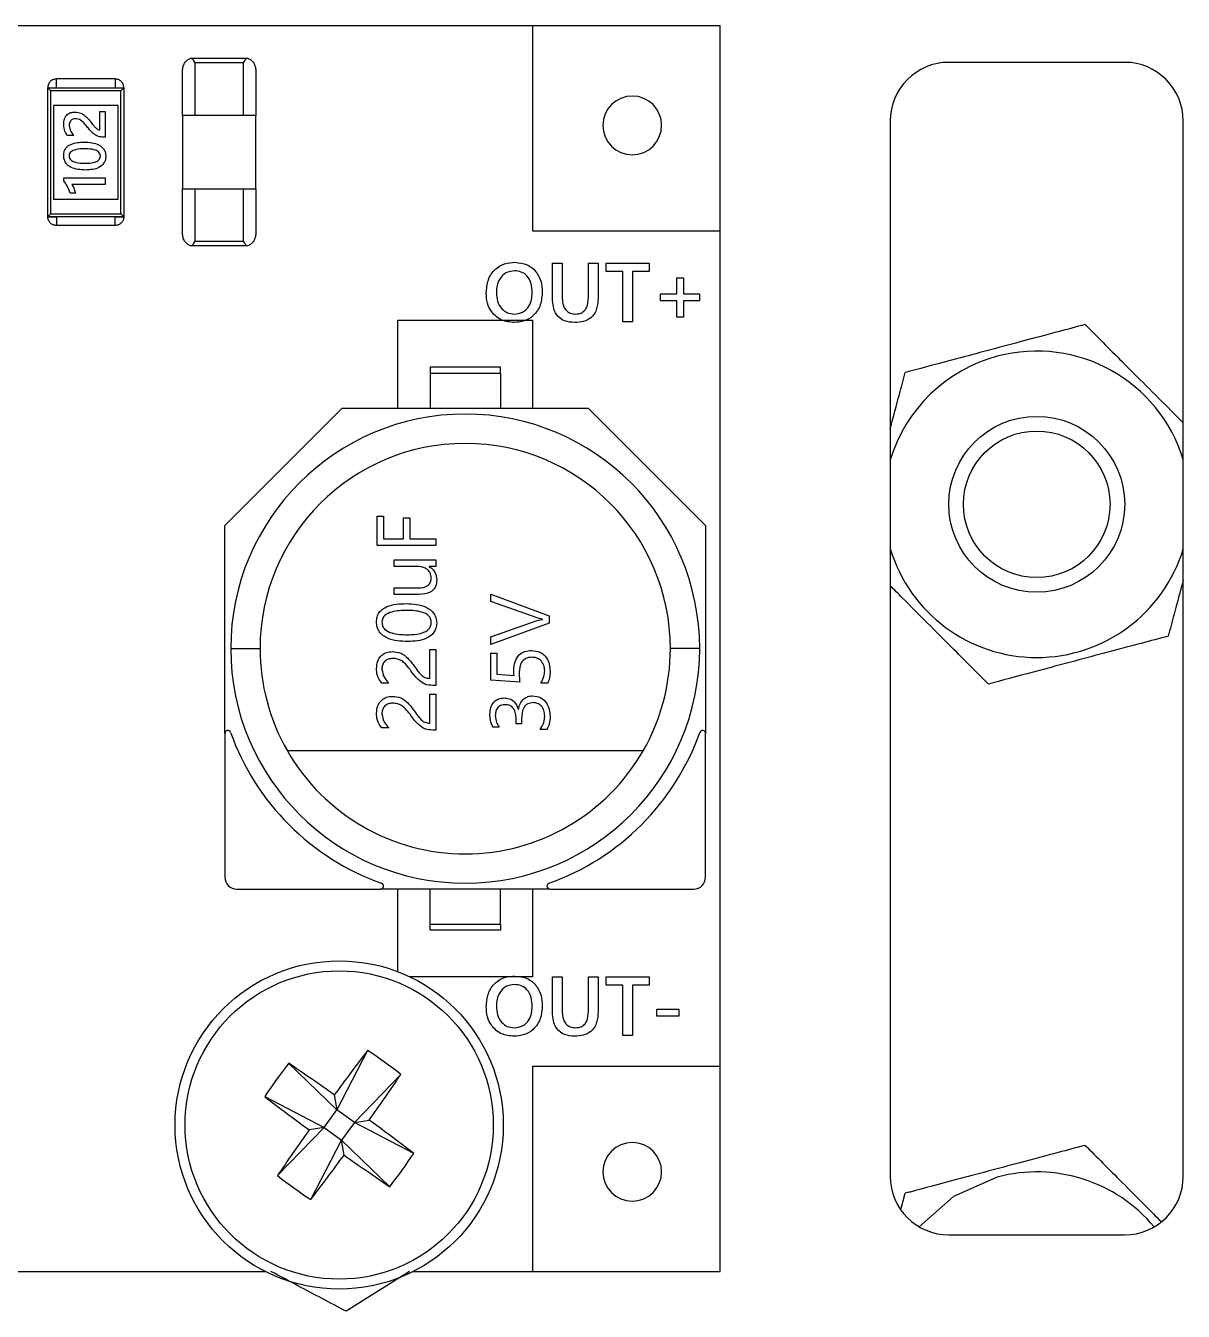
# Model space of a CAD drawing. Header units: millimetres. Extents: x 53 to 376, y 29 to 265.
# Drawn here: x 338.85 to 348.72, y 60.73 to 71.7 of the extents above; entities that cross this region are included whole.
import ezdxf

# ---------------------------------------------------------------- set-up
doc = ezdxf.new("R2010")
doc.units = ezdxf.units.MM

msp = doc.modelspace()

# ---------------------------------------------------------------- linework, layer by layer
at = {"color": 7, "linetype": 'Continuous', "lineweight": 25}
for p, q in [((343.1728, 71.6953), (327.0532, 71.6953)), ((343.1728, 71.6953), (343.1728, 69.9453)), ((344.7728, 71.6953), (343.1728, 71.6953)), ((344.7728, 69.9453), (344.7728, 71.6953)), ((340.254, 71.4179), (340.2546, 71.4179)), ((340.2546, 71.4179), (340.743, 71.4179)), ((340.7063, 71.3779), (340.2913, 71.3779)), ((340.743, 71.4179), (340.7436, 71.4179)), ((348.2228, 71.3828), (346.7228, 71.3828)), ((339.0363, 71.1661), (339.6863, 71.1661)), ((339.0363, 70.0661), (339.0363, 71.1661)), ((339.6113, 71.2411), (339.1113, 71.2411)), ((339.6863, 71.1661), (339.6863, 70.0661)), ((339.6613, 71.1411), (339.0613, 71.1411)), ((339.0613, 71.1411), (339.0613, 70.0911)), ((339.6613, 70.0911), (339.6613, 71.1411)), ((339.0863, 71.0161), (339.0863, 70.2161)), ((339.6363, 71.0161), (339.0863, 71.0161)), ((339.4812, 70.9645), (339.5272, 70.9645)), ((339.4812, 70.8074), (339.4812, 70.9645)), ((339.5272, 70.9645), (339.5272, 70.7459)), ((339.6363, 70.2161), (339.6363, 71.0161)), ((340.8113, 70.9304), (340.1863, 70.9304)), ((340.1863, 70.9304), (340.1863, 70.3054)), ((340.8113, 70.3054), (340.8113, 70.9304)), ((346.2228, 70.8828), (346.2228, 61.8828)), ((348.7228, 61.8828), (348.7228, 70.8828)), ((339.2587, 70.759), (339.2045, 70.759)), ((339.4799, 70.8074), (339.4812, 70.8074)), ((339.5272, 70.7459), (339.5017, 70.7459)), ((339.1726, 70.3733), (339.1726, 70.3971)), ((339.1726, 70.3971), (339.5272, 70.3971)), ((339.5272, 70.3971), (339.5272, 70.3408)), ((339.5272, 70.3408), (339.2418, 70.3408)), ((340.1863, 70.3054), (340.8113, 70.3054)), ((339.0863, 70.2161), (339.6363, 70.2161)), ((339.2739, 70.2677), (339.2279, 70.2677)), ((339.6863, 70.0661), (339.0363, 70.0661)), ((339.0613, 70.0911), (339.6613, 70.0911)), ((339.6113, 69.9911), (339.1113, 69.9911)), ((340.2913, 69.8578), (340.7063, 69.8578)), ((343.1728, 69.9453), (344.7728, 69.9453)), ((344.7728, 62.8203), (344.7728, 69.9453)), ((340.2546, 69.8179), (340.254, 69.8179)), ((340.743, 69.8179), (340.2546, 69.8179)), ((340.7436, 69.8179), (340.743, 69.8179)), ((343.3426, 69.6708), (343.4251, 69.6708)), ((343.3426, 69.3661), (343.3426, 69.6708)), ((343.4251, 69.6708), (343.4251, 69.3831)), ((343.6486, 69.6708), (343.7311, 69.6708)), ((343.6486, 69.3779), (343.6486, 69.6708)), ((343.7311, 69.6708), (343.7311, 69.3741)), ((343.7996, 69.5984), (343.7996, 69.6708)), ((343.7996, 69.6708), (344.1676, 69.6708)), ((344.1676, 69.6708), (344.1676, 69.5984)), ((343.9422, 69.5984), (343.7996, 69.5984)), ((343.9422, 69.1708), (343.9422, 69.5984)), ((344.0247, 69.5984), (344.0247, 69.1708)), ((344.1676, 69.5984), (344.0247, 69.5984)), ((344.4015, 69.4076), (344.4015, 69.5458)), ((344.4015, 69.5458), (344.4587, 69.5458)), ((344.4587, 69.5458), (344.4587, 69.4076)), ((344.2645, 69.3484), (344.2645, 69.4076)), ((344.2645, 69.4076), (344.4015, 69.4076)), ((344.4587, 69.4076), (344.5958, 69.4076)), ((344.5958, 69.4076), (344.5958, 69.3484)), ((344.4015, 69.3484), (344.2645, 69.3484)), ((344.4015, 69.2102), (344.4015, 69.3484)), ((344.5958, 69.3484), (344.4587, 69.3484)), ((344.4587, 69.3484), (344.4587, 69.2102)), ((342.0228, 68.4328), (342.0228, 69.1828)), ((342.0228, 69.1828), (343.1728, 69.1828)), ((343.1728, 69.1828), (343.1728, 68.4328)), ((344.4587, 69.2102), (344.4015, 69.2102)), ((344.0247, 69.1708), (343.9422, 69.1708)), ((342.8978, 68.7828), (342.2978, 68.7828)), ((342.2978, 68.7828), (342.2978, 68.7328)), ((342.8978, 68.7328), (342.8978, 68.7828)), ((342.2978, 68.7328), (342.8978, 68.7328)), ((342.2978, 68.7328), (342.2978, 68.4328)), ((342.8978, 68.7328), (342.8978, 68.4328)), ((341.5478, 68.4328), (340.5478, 67.4328)), ((341.5478, 68.4328), (343.6478, 68.4328)), ((344.6478, 67.4328), (343.6478, 68.4328)), ((340.5478, 65.6604), (340.5478, 67.4328)), ((341.8477, 67.2612), (341.8477, 67.5138)), ((341.8477, 67.5138), (341.9003, 67.5138)), ((341.9003, 67.5138), (341.9003, 67.3195)), ((342.0714, 67.3195), (342.0714, 67.4992)), ((342.0714, 67.4992), (342.124, 67.4992)), ((342.124, 67.4992), (342.124, 67.3195)), ((344.6478, 67.4328), (344.6478, 65.6604)), ((341.9003, 67.3195), (342.0714, 67.3195)), ((342.124, 67.3195), (342.3477, 67.3195)), ((342.3477, 67.3195), (342.3477, 67.2612)), ((342.3477, 67.2612), (341.8477, 67.2612)), ((341.9924, 67.0825), (341.9924, 67.1395)), ((341.9924, 67.1395), (342.3477, 67.1395)), ((342.3477, 67.1395), (342.3477, 67.0825)), ((342.1972, 67.0825), (341.9924, 67.0825)), ((342.3477, 67.0825), (342.2915, 67.0825)), ((342.2915, 67.0825), (342.2915, 67.0812)), ((341.9924, 66.8446), (341.9924, 66.9011)), ((341.9924, 66.9011), (342.1957, 66.9011)), ((342.2038, 66.8446), (341.9924, 66.8446)), ((342.815, 66.7853), (342.815, 66.8481)), ((342.815, 66.8481), (343.315, 66.6639)), ((343.2107, 66.6448), (342.815, 66.7853)), ((343.315, 66.6639), (343.315, 66.5997)), ((342.815, 66.4842), (343.2114, 66.6219)), ((343.315, 66.5997), (342.815, 66.4193)), ((343.2557, 66.632), (343.2557, 66.6333)), ((342.815, 66.4193), (342.815, 66.4842)), ((340.5978, 66.3828), (340.8478, 66.3828)), ((342.295, 66.1286), (342.295, 66.3763)), ((342.295, 66.3763), (342.3477, 66.3763)), ((342.3477, 66.3763), (342.3477, 66.0693)), ((342.815, 66.3448), (342.8677, 66.3448)), ((342.815, 66.1147), (342.815, 66.3448)), ((342.8677, 66.3448), (342.8677, 66.164)), ((344.5978, 66.3828), (344.3478, 66.3828)), ((343.0627, 66.0978), (342.815, 66.1147)), ((342.8677, 66.164), (343.0141, 66.1539)), ((341.9464, 66.0887), (341.8874, 66.0887)), ((342.3477, 66.0693), (342.323, 66.0693)), ((343.3014, 66.0884), (343.2427, 66.0884)), ((342.295, 65.747), (342.295, 65.9948)), ((342.295, 65.9948), (342.3477, 65.9948)), ((342.3477, 65.9948), (342.3477, 65.6877)), ((343.0517, 65.8633), (343.0531, 65.8633)), ((341.9464, 65.7071), (341.8874, 65.7071)), ((342.3477, 65.6877), (342.323, 65.6877)), ((342.8874, 65.7117), (342.8353, 65.7117)), ((343.0321, 65.7422), (343.0321, 65.7813)), ((343.0782, 65.7422), (343.0321, 65.7422)), ((343.0782, 65.7834), (343.0782, 65.7422)), ((343.2954, 65.6925), (343.2361, 65.6925)), ((340.5478, 65.6604), (340.5478, 64.4328)), ((344.6478, 64.4328), (344.6478, 65.6604)), ((344.1148, 65.5104), (341.0807, 65.5104)), ((340.6478, 64.3328), (341.8754, 64.3328)), ((343.3202, 64.3328), (341.8754, 64.3328)), ((342.0228, 63.628), (342.0228, 64.3328)), ((342.2978, 64.0328), (342.2978, 64.3328)), ((342.8978, 64.0328), (342.8978, 64.3328)), ((343.1728, 64.3328), (343.1728, 63.5828)), ((343.3202, 64.3328), (344.5478, 64.3328)), ((342.2978, 64.0328), (342.8978, 64.0328)), ((342.2978, 63.9828), (342.2978, 64.0328)), ((342.8978, 64.0328), (342.8978, 63.9828)), ((342.8978, 63.9828), (342.2978, 63.9828)), ((343.1728, 63.5828), (342.1278, 63.5828)), ((343.3426, 63.5839), (343.4251, 63.5839)), ((343.3426, 63.2792), (343.3426, 63.5839)), ((343.4251, 63.5839), (343.4251, 63.2963)), ((343.6486, 63.5839), (343.7311, 63.5839)), ((343.6486, 63.2911), (343.6486, 63.5839)), ((343.7311, 63.5839), (343.7311, 63.2873)), ((343.7996, 63.5116), (343.7996, 63.5839)), ((343.7996, 63.5839), (344.1676, 63.5839)), ((343.9422, 63.5116), (343.7996, 63.5116)), ((343.9422, 63.0839), (343.9422, 63.5116)), ((344.1676, 63.5116), (344.0247, 63.5116)), ((344.0247, 63.5116), (344.0247, 63.0839)), ((344.1676, 63.5839), (344.1676, 63.5116)), ((344.2318, 63.2484), (344.2318, 63.3076)), ((344.2318, 63.3076), (344.4212, 63.3076)), ((344.4212, 63.3076), (344.4212, 63.2484)), ((344.4212, 63.2484), (344.2318, 63.2484)), ((344.0247, 63.0839), (343.9422, 63.0839)), ((341.7647, 62.956), (341.5018, 62.4494)), ((341.0917, 62.8465), (341.5018, 62.4494)), ((342.0489, 62.7513), (341.6519, 62.3413)), ((343.1728, 62.8203), (343.1728, 61.0703)), ((344.7728, 62.8203), (343.1728, 62.8203)), ((344.7728, 61.0703), (344.7728, 62.8203)), ((340.8871, 62.5623), (341.3937, 62.2993)), ((341.4811, 62.5766), (341.5018, 62.4494)), ((341.3937, 62.2993), (341.5018, 62.4494)), ((341.6519, 62.3413), (341.5018, 62.4494)), ((340.9966, 61.8893), (341.3937, 62.2993)), ((341.3937, 62.2993), (341.2665, 62.2786)), ((341.3937, 62.2993), (341.5438, 62.1912)), ((341.6519, 62.3413), (341.5438, 62.1912)), ((341.6519, 62.3413), (341.779, 62.362)), ((342.1584, 62.0784), (341.6519, 62.3413)), ((341.2808, 61.6847), (341.5438, 62.1912)), ((341.5645, 62.0641), (341.5438, 62.1912)), ((341.9538, 61.7942), (341.5438, 62.1912)), ((346.3168, 61.6085), (346.3516, 61.7378)), ((346.7228, 61.3828), (348.2228, 61.3828)), ((324.7728, 61.0703), (340.8923, 61.0703)), ((342.1213, 61.0703), (341.5811, 60.7314)), ((342.1532, 61.0703), (343.1728, 61.0703)), ((343.1728, 61.0703), (344.7728, 61.0703))]:
    msp.add_line(p, q, dxfattribs=at)
at = {"color": 7, "linetype": 'Continuous', "lineweight": 25, "flags": 128}
msp.add_lwpolyline([(347.1364, 61.8758), (346.7628, 61.71), (346.4704, 61.4512)], dxfattribs=at)
at = {"color": 7, "linetype": 'Continuous', "lineweight": 25}
for centre, radius in [((347.4728, 67.6136), 0.75), ((347.4728, 67.6136), 0.625), ((341.5228, 62.3203), 1.4), ((341.5228, 62.3203), 1.3147)]:
    msp.add_circle(centre, radius, dxfattribs=at)
for centre, radius, start, end in [((346.7228, 70.8828), 0.5, 90, 180), ((348.2228, 70.8828), 0.5, 0, 90), ((344.0228, 70.8453), 0.25, 90, 270), ((344.0228, 70.8453), 0.25, 270, 90), ((347.4728, 67.6136), 1.3062, 104.92399, 163.1245), ((347.4728, 67.6136), 1.3063, 16.8755, 104.92399), ((342.5978, 66.3828), 2, 0, 180), ((342.5978, 66.3828), 1.75, 0, 180), ((347.4728, 67.6136), 1.3063, 196.8755, 343.1245), ((342.5978, 66.3828), 2, 180, 0), ((342.5978, 66.3828), 1.75, 180, 209.90085), ((342.5978, 66.3828), 1.75, 330.09915, 0), ((340.5728, 65.6604), 0.025, 19.63362, 180), ((344.6228, 65.6604), 0.025, 0, 160.36638), ((342.5978, 66.3828), 2.125, 199.63362, 250.36638), ((342.5978, 66.3828), 2.125, 289.63362, 340.36638), ((342.5978, 66.3828), 1.75, 209.90085, 330.09915), ((340.6478, 64.4328), 0.1, 180, 270), ((341.8754, 64.3578), 0.025, 270, 70.36638), ((343.3202, 64.3578), 0.025, 109.63362, 180), ((344.5478, 64.4328), 0.1, 270, 0), ((343.3202, 64.3578), 0.025, 180, 270), ((359.8995, 49.1013), 22.8215, 142.62081, 143.81016), ((339.5648, 59.6012), 4.0118, 51.74125, 56.74401), ((344.2415, 60.3626), 4.0112, 141.74092, 146.74434), ((328.2826, 43.953), 22.8262, 54.6748, 55.86391), ((323.1332, 75.5758), 22.8533, 324.67582, 325.86351), ((354.7334, 80.6859), 22.8075, 232.62049, 233.81057), ((359.8965, 49.0759), 22.8339, 144.67544, 145.86415), ((328.2917, 43.9275), 22.8416, 52.62138, 53.80968), ((344.0228, 61.9203), 0.25, 90, 270), ((344.0228, 61.9203), 0.25, 270, 90), ((323.106, 75.5693), 22.8716, 322.62198, 323.80872), ((354.7854, 80.7201), 22.8657, 234.67602, 235.86306), ((338.803, 64.2788), 4.0126, 321.74195, 326.74367), ((343.4803, 65.0387), 4.0109, 231.74069, 236.74458), ((346.7228, 61.8828), 0.5, 180, 270), ((347.4728, 60.6136), 1.3063, 39.88269, 104.92399), ((348.2228, 61.8828), 0.5, 270, 0)]:
    msp.add_arc(centre, radius, start, end, dxfattribs=at)
for points, knots in [([(340.1863, 71.314), (340.1871, 71.3251), (340.1887, 71.3471), (340.2029, 71.3773), (340.2243, 71.403), (340.2441, 71.4129), (340.254, 71.4179)], [0, 0, 0, 0, 0.253056, 0.4989984, 0.7502551, 1, 1, 1, 1]), ([(340.2546, 71.4179), (340.2575, 71.4177), (340.2625, 71.4175), (340.2695, 71.415), (340.2723, 71.4084), (340.2805, 71.3955), (340.2876, 71.3839), (340.2913, 71.3779)], [0, 0, 0, 0, 0.1454617, 0.2495059, 0.4996123, 0.7388216, 1, 1, 1, 1]), ([(340.2913, 71.3779), (340.2913, 71.3623), (340.2913, 71.2913), (340.2913, 71.161), (340.2913, 71.0399), (340.2913, 70.9681), (340.2913, 70.9417), (340.2913, 70.9304)], [0, 0, 0, 0, 0.1172401, 0.5363019, 0.8083974, 0.9171415, 1, 1, 1, 1]), ([(340.7063, 71.3779), (340.7099, 71.3837), (340.717, 71.3953), (340.7252, 71.4083), (340.7282, 71.4149), (340.7348, 71.4175), (340.7399, 71.4177), (340.743, 71.4179)], [0, 0, 0, 0, 0.2530961, 0.500495, 0.7504613, 0.8479375, 1, 1, 1, 1]), ([(340.7063, 70.9304), (340.7063, 70.9418), (340.7063, 71.0061), (340.7063, 71.1271), (340.7063, 71.2484), (340.7063, 71.3298), (340.7063, 71.3625), (340.7063, 71.3779)], [0, 0, 0, 0, 0.08280007, 0.46290896, 0.75155095, 0.88284263, 1, 1, 1, 1]), ([(340.7436, 71.4179), (340.7534, 71.413), (340.7731, 71.4031), (340.7946, 71.3776), (340.809, 71.3473), (340.8105, 71.3252), (340.8113, 71.314)], [0, 0, 0, 0, 0.2474283, 0.4993248, 0.7445618, 1, 1, 1, 1]), ([(340.1863, 70.9304), (340.1863, 71.0027), (340.1863, 71.1069), (340.1863, 71.2239), (340.1863, 71.2806), (340.1863, 71.3029), (340.1863, 71.314)], [0, 0, 0, 0, 0.5596149, 0.806332, 0.9035454, 1, 1, 1, 1]), ([(340.8113, 71.314), (340.8113, 71.293), (340.8113, 71.2554), (340.8113, 71.1825), (340.8113, 71.0754), (340.8113, 70.987), (340.8113, 70.9304)], [0, 0, 0, 0, 0.174863, 0.3131298, 0.5601652, 1, 1, 1, 1]), ([(339.1113, 71.2411), (339.1015, 71.24), (339.0818, 71.2377), (339.0571, 71.2203), (339.0394, 71.1957), (339.0373, 71.1759), (339.0363, 71.1661)], [0, 0, 0, 0, 0.249559, 0.4992187, 0.7505084, 1, 1, 1, 1]), ([(339.0613, 71.1411), (339.0578, 71.1446), (339.0509, 71.1515), (339.0431, 71.1593), (339.0387, 71.1637), (339.0367, 71.1657), (339.0364, 71.166), (339.0363, 71.1661)], [0, 0, 0, 0, 0.3101146, 0.6161344, 0.7589071, 0.8860289, 1, 1, 1, 1]), ([(339.0363, 71.1661), (339.0363, 71.1661), (339.0363, 71.1661), (339.0365, 71.1661), (339.0371, 71.1661), (339.041, 71.1661), (339.0544, 71.1661), (339.0697, 71.1661), (339.089, 71.1661), (339.104, 71.1661), (339.1113, 71.1661)], [0, 0, 0, 0, 0.1685521, 0.2208618, 0.251873, 0.5002264, 0.6304838, 0.7498818, 0.8772541, 1, 1, 1, 1]), ([(339.1113, 71.1661), (339.1113, 71.1773), (339.1113, 71.2013), (339.1113, 71.2276), (339.1113, 71.2401), (339.1113, 71.2408), (339.1113, 71.2411)], [0, 0, 0, 0, 0.243503, 0.5203166, 0.7822976, 1, 1, 1, 1]), ([(339.6113, 71.2411), (339.6113, 71.2408), (339.6113, 71.2401), (339.6113, 71.2276), (339.6113, 71.2013), (339.6113, 71.1773), (339.6113, 71.1661)], [0, 0, 0, 0, 0.2177024, 0.4796834, 0.756497, 1, 1, 1, 1]), ([(339.6863, 71.1661), (339.6852, 71.1759), (339.6829, 71.1956), (339.6655, 71.2203), (339.6409, 71.238), (339.6211, 71.2401), (339.6113, 71.2411)], [0, 0, 0, 0, 0.2495639, 0.4992178, 0.7505283, 1, 1, 1, 1]), ([(339.6113, 71.1661), (339.6188, 71.1661), (339.6338, 71.1661), (339.6532, 71.1661), (339.6684, 71.1661), (339.6825, 71.1661), (339.686, 71.1661), (339.6863, 71.1661), (339.6863, 71.1661), (339.6863, 71.1661)], [0, 0, 0, 0, 0.1245917, 0.2509762, 0.373778, 0.5016807, 0.7805532, 0.8327862, 1, 1, 1, 1]), ([(339.6613, 71.1411), (339.6648, 71.1446), (339.6717, 71.1515), (339.6795, 71.1593), (339.6839, 71.1637), (339.6859, 71.1657), (339.6862, 71.166), (339.6863, 71.1661)], [0, 0, 0, 0, 0.3101133, 0.6161318, 0.7589039, 0.8860252, 1, 1, 1, 1]), ([(339.1726, 70.8552), (339.1737, 70.8703), (339.1758, 70.9003), (339.1989, 70.9375), (339.2337, 70.9567), (339.2574, 70.9583), (339.2692, 70.9591)], [0, 0, 0, 0, 0.2806003, 0.5594401, 0.7793669, 1, 1, 1, 1]), ([(339.2692, 70.9591), (339.2864, 70.9575), (339.3148, 70.9547), (339.3488, 70.9338), (339.3728, 70.9108), (339.3872, 70.894), (339.3944, 70.8855)], [0, 0, 0, 0, 0.3388042, 0.5589091, 0.7793272, 1, 1, 1, 1]), ([(339.2045, 70.759), (339.194, 70.7755), (339.1752, 70.8051), (339.1734, 70.8399), (339.1726, 70.8552)], [0, 0, 0, 0, 0.5593923, 1, 1, 1, 1]), ([(339.2751, 70.9021), (339.2665, 70.9014), (339.2495, 70.9001), (339.2297, 70.885), (339.22, 70.865), (339.2191, 70.8517), (339.2187, 70.845)], [0, 0, 0, 0, 0.2801729, 0.558765, 0.7790954, 1, 1, 1, 1]), ([(339.2187, 70.845), (339.2217, 70.8268), (339.2272, 70.7943), (339.2491, 70.7698), (339.2587, 70.759)], [0, 0, 0, 0, 0.5582943, 1, 1, 1, 1]), ([(339.3572, 70.8521), (339.3449, 70.8668), (339.3229, 70.8931), (339.2897, 70.8993), (339.2751, 70.9021)], [0, 0, 0, 0, 0.56217778, 1, 1, 1, 1]), ([(339.5017, 70.7459), (339.4912, 70.7469), (339.4701, 70.749), (339.4385, 70.7646), (339.4097, 70.7893), (339.383, 70.8203), (339.3658, 70.8415), (339.3572, 70.8521)], [0, 0, 0, 0, 0.16958297, 0.3395106, 0.55940103, 0.77967314, 1, 1, 1, 1]), ([(339.3944, 70.8855), (339.4028, 70.875), (339.4166, 70.8576), (339.4362, 70.8337), (339.4519, 70.8186), (339.4669, 70.809), (339.4756, 70.8079), (339.4799, 70.8074)], [0, 0, 0, 0, 0.3403449, 0.5605548, 0.7805557, 0.8904507, 1, 1, 1, 1]), ([(340.2913, 70.9304), (340.2843, 70.9304), (340.27, 70.9304), (340.2431, 70.9304), (340.2146, 70.9304), (340.1911, 70.9304), (340.1879, 70.9304), (340.1863, 70.9304)], [0, 0, 0, 0, 0.1219529, 0.250314, 0.5004133, 0.7496809, 1, 1, 1, 1]), ([(340.8113, 70.9304), (340.8099, 70.9304), (340.807, 70.9304), (340.7831, 70.9304), (340.7546, 70.9304), (340.7277, 70.9304), (340.7134, 70.9304), (340.7063, 70.9304)], [0, 0, 0, 0, 0.2479846, 0.4994502, 0.7497689, 0.8767077, 1, 1, 1, 1]), ([(339.1726, 70.5883), (339.1732, 70.5983), (339.1744, 70.6184), (339.1864, 70.6465), (339.2068, 70.669), (339.2591, 70.6995), (339.3101, 70.7016), (339.3508, 70.7032)], [0, 0, 0, 0, 0.1254005, 0.2505464, 0.3757155, 0.5010834, 1, 1, 1, 1]), ([(339.3545, 70.6457), (339.3272, 70.645), (339.2862, 70.644), (339.2404, 70.6272), (339.2211, 70.6063), (339.2195, 70.5925), (339.2187, 70.5857)], [0, 0, 0, 0, 0.501208, 0.7507511, 0.8754549, 1, 1, 1, 1]), ([(339.3508, 70.7032), (339.3928, 70.7009), (339.4454, 70.698), (339.4972, 70.6634), (339.5175, 70.6399), (339.53, 70.611), (339.5312, 70.5904), (339.5318, 70.5801)], [0, 0, 0, 0, 0.4983215, 0.6238313, 0.7492047, 0.8745359, 1, 1, 1, 1]), ([(339.4858, 70.5844), (339.4851, 70.5912), (339.4836, 70.6046), (339.466, 70.6261), (339.4213, 70.6438), (339.3813, 70.6449), (339.3545, 70.6457)], [0, 0, 0, 0, 0.1248263, 0.2495675, 0.4989056, 1, 1, 1, 1]), ([(339.3593, 70.4647), (339.3163, 70.4668), (339.2624, 70.4693), (339.2085, 70.5032), (339.1872, 70.5271), (339.1745, 70.5567), (339.1732, 70.5778), (339.1726, 70.5883)], [0, 0, 0, 0, 0.4986602, 0.6240905, 0.7493646, 0.8745789, 1, 1, 1, 1]), ([(339.2187, 70.5857), (339.2194, 70.5786), (339.221, 70.5645), (339.2398, 70.5423), (339.2867, 70.5241), (339.3287, 70.523), (339.3567, 70.5223)], [0, 0, 0, 0, 0.1247337, 0.2494726, 0.4988833, 1, 1, 1, 1]), ([(339.3567, 70.5223), (339.3832, 70.523), (339.423, 70.5241), (339.467, 70.5427), (339.4838, 70.5645), (339.4851, 70.5778), (339.4858, 70.5844)], [0, 0, 0, 0, 0.5010774, 0.7502859, 0.8750634, 1, 1, 1, 1]), ([(339.5318, 70.5801), (339.5312, 70.5703), (339.5299, 70.5508), (339.5139, 70.5147), (339.4584, 70.4698), (339.3989, 70.4667), (339.3593, 70.4647)], [0, 0, 0, 0, 0.12571982, 0.25125768, 0.50048153, 1, 1, 1, 1]), ([(339.2279, 70.2677), (339.22, 70.2887), (339.2058, 70.3262), (339.1828, 70.3589), (339.1726, 70.3733)], [0, 0, 0, 0, 0.5598572, 1, 1, 1, 1]), ([(339.2418, 70.3408), (339.2496, 70.3279), (339.2636, 70.305), (339.2708, 70.2791), (339.2739, 70.2677)], [0, 0, 0, 0, 0.5596418, 1, 1, 1, 1]), ([(340.1863, 69.9217), (340.1863, 69.9427), (340.1863, 69.9803), (340.1863, 70.0532), (340.1863, 70.1603), (340.1863, 70.2487), (340.1863, 70.3054)], [0, 0, 0, 0, 0.174863, 0.3131298, 0.5601699, 1, 1, 1, 1]), ([(340.1863, 70.3054), (340.1877, 70.3054), (340.1906, 70.3054), (340.2145, 70.3054), (340.243, 70.3054), (340.2699, 70.3054), (340.2842, 70.3054), (340.2913, 70.3054)], [0, 0, 0, 0, 0.2479842, 0.4994494, 0.7497591, 0.8767079, 1, 1, 1, 1]), ([(340.2913, 70.3054), (340.2913, 70.2939), (340.2913, 70.2297), (340.2913, 70.1087), (340.2913, 69.9873), (340.2913, 69.9059), (340.2913, 69.8732), (340.2913, 69.8578)], [0, 0, 0, 0, 0.08280007, 0.46290896, 0.75155095, 0.88284263, 1, 1, 1, 1]), ([(340.7063, 69.8578), (340.7063, 69.8734), (340.7063, 69.9444), (340.7063, 70.0748), (340.7063, 70.1958), (340.7063, 70.2676), (340.7063, 70.294), (340.7063, 70.3054)], [0, 0, 0, 0, 0.1172401, 0.5363019, 0.8083974, 0.9171415, 1, 1, 1, 1]), ([(340.7063, 70.3054), (340.7133, 70.3054), (340.7276, 70.3054), (340.7545, 70.3054), (340.783, 70.3054), (340.8065, 70.3054), (340.8097, 70.3054), (340.8113, 70.3054)], [0, 0, 0, 0, 0.1219529, 0.250314, 0.5004133, 0.7496809, 1, 1, 1, 1]), ([(340.8113, 70.3054), (340.8113, 70.233), (340.8113, 70.1288), (340.8113, 70.0118), (340.8113, 69.9551), (340.8113, 69.9328), (340.8113, 69.9217)], [0, 0, 0, 0, 0.5596151, 0.8063323, 0.9035411, 1, 1, 1, 1]), ([(339.0363, 70.0661), (339.0363, 70.0661), (339.0361, 70.0661), (339.0386, 70.0661), (339.0543, 70.0661), (339.0695, 70.0661), (339.0889, 70.0661), (339.1039, 70.0661), (339.1113, 70.0661)], [0, 0, 0, 0, 0.1672183, 0.4997131, 0.6271291, 0.749522, 0.8756553, 1, 1, 1, 1]), ([(339.0363, 70.0661), (339.0365, 70.0663), (339.0369, 70.0667), (339.0403, 70.0701), (339.0458, 70.0756), (339.0531, 70.0829), (339.0586, 70.0884), (339.0613, 70.0911)], [0, 0, 0, 0, 0.1467432, 0.316108, 0.5102509, 0.7578111, 1, 1, 1, 1]), ([(339.1113, 69.9911), (339.1015, 69.9922), (339.0818, 69.9945), (339.0571, 70.0118), (339.0397, 70.0366), (339.0374, 70.0562), (339.0363, 70.0661)], [0, 0, 0, 0, 0.24972898, 0.49954988, 0.7494285, 1, 1, 1, 1]), ([(339.1113, 70.0661), (339.1113, 70.0543), (339.1113, 70.0313), (339.1113, 70.0069), (339.1113, 69.9925), (339.1113, 69.9916), (339.1113, 69.9911)], [0, 0, 0, 0, 0.2528168, 0.4921789, 0.7356558, 1, 1, 1, 1]), ([(339.6113, 69.9911), (339.6113, 69.9916), (339.6113, 69.9925), (339.6113, 70.0069), (339.6113, 70.0313), (339.6113, 70.0543), (339.6113, 70.0661)], [0, 0, 0, 0, 0.2643442, 0.5078211, 0.7471832, 1, 1, 1, 1]), ([(339.6863, 70.0661), (339.6852, 70.0563), (339.6829, 70.0366), (339.6656, 70.0119), (339.6408, 69.9945), (339.6211, 69.9922), (339.6113, 69.9911)], [0, 0, 0, 0, 0.2497174, 0.4995405, 0.7494213, 1, 1, 1, 1]), ([(339.6113, 70.0661), (339.6187, 70.0661), (339.6337, 70.0661), (339.653, 70.0661), (339.6684, 70.0661), (339.6816, 70.0661), (339.6855, 70.0661), (339.6861, 70.0661), (339.6863, 70.0661), (339.6863, 70.0661), (339.6863, 70.0661)], [0, 0, 0, 0, 0.1230498, 0.2507494, 0.3706176, 0.501434, 0.7492662, 0.7795341, 0.8314091, 1, 1, 1, 1]), ([(339.6863, 70.0661), (339.6861, 70.0663), (339.6857, 70.0667), (339.6823, 70.0701), (339.6768, 70.0756), (339.6695, 70.0829), (339.664, 70.0884), (339.6613, 70.0911)], [0, 0, 0, 0, 0.14674723, 0.31611038, 0.51022971, 0.75781338, 1, 1, 1, 1]), ([(340.254, 69.8179), (340.2442, 69.8228), (340.2245, 69.8326), (340.203, 69.8582), (340.1886, 69.8884), (340.1871, 69.9105), (340.1863, 69.9217)], [0, 0, 0, 0, 0.2474364, 0.4993231, 0.7445609, 1, 1, 1, 1]), ([(340.2913, 69.8578), (340.2877, 69.852), (340.2806, 69.8404), (340.2724, 69.8274), (340.2694, 69.8208), (340.2628, 69.8182), (340.2577, 69.818), (340.2546, 69.8179)], [0, 0, 0, 0, 0.2530977, 0.5004889, 0.7504669, 0.8479365, 1, 1, 1, 1]), ([(340.743, 69.8179), (340.7401, 69.818), (340.7351, 69.8182), (340.7282, 69.8207), (340.7253, 69.8273), (340.7171, 69.8402), (340.71, 69.8518), (340.7063, 69.8578)], [0, 0, 0, 0, 0.14546229, 0.24950686, 0.49961856, 0.73883245, 1, 1, 1, 1]), ([(340.8113, 69.9217), (340.8105, 69.9106), (340.8089, 69.8886), (340.7947, 69.8584), (340.7734, 69.8327), (340.7535, 69.8228), (340.7436, 69.8179)], [0, 0, 0, 0, 0.2530468, 0.4990052, 0.7502449, 1, 1, 1, 1]), ([(342.7771, 69.4149), (342.7799, 69.453), (342.7854, 69.5289), (342.846, 69.6207), (342.9325, 69.671), (342.9922, 69.6752), (343.0221, 69.6774)], [0, 0, 0, 0, 0.2804448, 0.5595789, 0.779439, 1, 1, 1, 1]), ([(343.0221, 69.6774), (343.0583, 69.6737), (343.1306, 69.6664), (343.2093, 69.5964), (343.2495, 69.5119), (343.253, 69.4553), (343.2548, 69.427)], [0, 0, 0, 0, 0.2797007, 0.5588005, 0.7791315, 1, 1, 1, 1]), ([(343.0178, 69.605), (342.9924, 69.6016), (342.9416, 69.5949), (342.8911, 69.5404), (342.867, 69.4798), (342.8649, 69.4401), (342.8639, 69.4203)], [0, 0, 0, 0, 0.2789492, 0.5581645, 0.7788497, 1, 1, 1, 1]), ([(343.1684, 69.4192), (343.1672, 69.4446), (343.1647, 69.4951), (343.1326, 69.5604), (343.0777, 69.6), (343.0378, 69.6033), (343.0178, 69.605)], [0, 0, 0, 0, 0.28104, 0.56036, 0.7798655, 1, 1, 1, 1]), ([(343.014, 69.1642), (342.9775, 69.1677), (342.9044, 69.1747), (342.8241, 69.2442), (342.7825, 69.3292), (342.7789, 69.3863), (342.7771, 69.4149)], [0, 0, 0, 0, 0.2798141, 0.5588002, 0.7791472, 1, 1, 1, 1]), ([(342.8639, 69.4203), (342.8654, 69.3953), (342.8686, 69.3454), (342.9028, 69.2829), (342.9553, 69.2424), (342.9947, 69.2385), (343.0143, 69.2366)], [0, 0, 0, 0, 0.2807393, 0.5603422, 0.7800317, 1, 1, 1, 1]), ([(343.2548, 69.427), (343.2522, 69.3893), (343.2471, 69.3139), (343.1879, 69.2223), (343.1029, 69.1708), (343.0437, 69.1664), (343.014, 69.1642)], [0, 0, 0, 0, 0.2805652, 0.5596625, 0.7795006, 1, 1, 1, 1]), ([(343.0143, 69.2366), (343.0399, 69.2393), (343.0908, 69.2447), (343.1434, 69.2981), (343.1656, 69.3597), (343.1675, 69.3994), (343.1684, 69.4192)], [0, 0, 0, 0, 0.2794231, 0.5581073, 0.7787543, 1, 1, 1, 1]), ([(343.5327, 69.1642), (343.5028, 69.166), (343.4432, 69.1696), (343.3731, 69.2232), (343.3458, 69.2962), (343.3437, 69.3428), (343.3426, 69.3661)], [0, 0, 0, 0, 0.2805945, 0.5583492, 0.7787704, 1, 1, 1, 1]), ([(343.4251, 69.3831), (343.4259, 69.3634), (343.4275, 69.324), (343.4487, 69.2711), (343.4921, 69.2399), (343.5233, 69.2377), (343.5389, 69.2366)], [0, 0, 0, 0, 0.2812929, 0.5606699, 0.7796588, 1, 1, 1, 1]), ([(343.7311, 69.3741), (343.7296, 69.3431), (343.7265, 69.2814), (343.6797, 69.2032), (343.6056, 69.168), (343.5571, 69.1655), (343.5327, 69.1642)], [0, 0, 0, 0, 0.2809703, 0.5591487, 0.7790201, 1, 1, 1, 1]), ([(343.5389, 69.2366), (343.5517, 69.2373), (343.5771, 69.2388), (343.6118, 69.2576), (343.6447, 69.3039), (343.647, 69.3474), (343.6486, 69.3779)], [0, 0, 0, 0, 0.1872678, 0.3738305, 0.5605936, 1, 1, 1, 1]), ([(347.8857, 69.1467), (347.8107, 69.1266), (347.642, 69.0817), (347.3607, 69.0067), (347.0538, 68.9249), (346.7214, 68.8363), (346.4981, 68.7768), (346.3651, 68.7414), (346.3516, 68.7378)], [0, 0, 0, 0, 0.16773399, 0.37691792, 0.53701347, 0.69698799, 0.96913839, 1, 1, 1, 1]), ([(347.8857, 69.1467), (347.986, 69.0461), (348.1429, 68.8888), (348.4051, 68.6259), (348.5919, 68.4386), (348.6885, 68.3418), (348.7228, 68.3074)], [0, 0, 0, 0, 0.4089598, 0.6400115, 0.8722036, 1, 1, 1, 1]), ([(346.2228, 68.2596), (346.2498, 68.3599), (346.2964, 68.5329), (346.3353, 68.6772), (346.3516, 68.7378)], [0, 0, 0, 0, 0.5803847, 1, 1, 1, 1]), ([(342.3082, 66.9871), (342.3062, 67.0026), (342.3021, 67.0334), (342.2698, 67.0648), (342.2334, 67.0805), (342.2093, 67.0819), (342.1972, 67.0825)], [0, 0, 0, 0, 0.27907253, 0.55839983, 0.77893849, 1, 1, 1, 1]), ([(342.2915, 67.0812), (342.3019, 67.0744), (342.3227, 67.0607), (342.3491, 67.0233), (342.3523, 66.9911), (342.3543, 66.9715)], [0, 0, 0, 0, 0.2807686, 0.5610597, 1, 1, 1, 1]), ([(342.1957, 66.9011), (342.2108, 66.9017), (342.2408, 66.9028), (342.2813, 66.9187), (342.3057, 66.9514), (342.3074, 66.9752), (342.3082, 66.9871)], [0, 0, 0, 0, 0.2812734, 0.5607278, 0.7797573, 1, 1, 1, 1]), ([(342.3543, 66.9715), (342.3535, 66.9575), (342.352, 66.9294), (342.3341, 66.8901), (342.2859, 66.8497), (342.2376, 66.8467), (342.2038, 66.8446)], [0, 0, 0, 0, 0.1876211, 0.3746024, 0.5613579, 1, 1, 1, 1]), ([(347.0598, 66.0805), (346.9595, 66.181), (346.8026, 66.3384), (346.5405, 66.6012), (346.3536, 66.7886), (346.257, 66.8854), (346.2228, 66.9198)], [0, 0, 0, 0, 0.4089615, 0.6400113, 0.8722054, 1, 1, 1, 1]), ([(348.7228, 66.9676), (348.6957, 66.8672), (348.6492, 66.6943), (348.6103, 66.55), (348.594, 66.4894)], [0, 0, 0, 0, 0.5803847, 1, 1, 1, 1]), ([(341.8411, 66.6104), (341.842, 66.6245), (341.8437, 66.6526), (341.862, 66.6917), (341.8922, 66.7218), (341.9669, 66.7621), (342.0383, 66.7648), (342.0954, 66.767)], [0, 0, 0, 0, 0.1253052, 0.2503499, 0.37546, 0.5008109, 1, 1, 1, 1]), ([(342.1012, 66.7087), (342.0574, 66.7075), (341.9918, 66.7058), (341.919, 66.676), (341.8906, 66.6406), (341.8883, 66.6186), (341.8871, 66.6076)], [0, 0, 0, 0, 0.5010824, 0.7503942, 0.8751405, 1, 1, 1, 1]), ([(342.0954, 66.767), (342.1539, 66.7639), (342.2415, 66.7593), (342.3261, 66.6963), (342.3512, 66.6433), (342.3532, 66.6144), (342.3543, 66.6)], [0, 0, 0, 0, 0.4998262, 0.7489518, 0.8743827, 1, 1, 1, 1]), ([(342.3082, 66.6056), (342.3072, 66.6163), (342.3052, 66.6379), (342.2793, 66.6739), (342.2085, 66.7058), (342.1442, 66.7075), (342.1012, 66.7087)], [0, 0, 0, 0, 0.1250083, 0.2498819, 0.4989642, 1, 1, 1, 1]), ([(342.1075, 66.4428), (342.0476, 66.4457), (341.9725, 66.4493), (341.8949, 66.4932), (341.8635, 66.5252), (341.8441, 66.5661), (341.8421, 66.5956), (341.8411, 66.6104)], [0, 0, 0, 0, 0.4989919, 0.6243955, 0.7495934, 0.8747213, 1, 1, 1, 1]), ([(341.8871, 66.6076), (341.8882, 66.5963), (341.8903, 66.5737), (341.9183, 66.5365), (341.9926, 66.5041), (342.06, 66.5023), (342.105, 66.5011)], [0, 0, 0, 0, 0.124965, 0.2497893, 0.4989486, 1, 1, 1, 1]), ([(342.105, 66.5011), (342.1476, 66.5023), (342.2113, 66.504), (342.281, 66.5371), (342.3054, 66.5736), (342.3073, 66.5949), (342.3082, 66.6056)], [0, 0, 0, 0, 0.500953, 0.7499413, 0.8748936, 1, 1, 1, 1]), ([(342.3543, 66.6), (342.3533, 66.5863), (342.3513, 66.5589), (342.3269, 66.5088), (342.2463, 66.4495), (342.1631, 66.4455), (342.1075, 66.4428)], [0, 0, 0, 0, 0.1255808, 0.2510151, 0.5001164, 1, 1, 1, 1]), ([(343.2557, 66.6333), (343.2471, 66.6349), (343.2319, 66.6376), (343.2172, 66.6426), (343.2107, 66.6448)], [0, 0, 0, 0, 0.5599624, 1, 1, 1, 1]), ([(343.2114, 66.6219), (343.2196, 66.6244), (343.2341, 66.6288), (343.2491, 66.631), (343.2557, 66.632)], [0, 0, 0, 0, 0.55982133, 1, 1, 1, 1]), ([(348.594, 66.4894), (348.5189, 66.4694), (348.3502, 66.4245), (348.069, 66.3495), (347.762, 66.2677), (347.4296, 66.1791), (347.2063, 66.1196), (347.0733, 66.0841), (347.0598, 66.0805)], [0, 0, 0, 0, 0.167734, 0.3769161, 0.5370136, 0.6969882, 0.9691368, 1, 1, 1, 1]), ([(341.8411, 66.2146), (341.8428, 66.2352), (341.8463, 66.2764), (341.8792, 66.3262), (341.9262, 66.3535), (341.9585, 66.356), (341.9747, 66.3572)], [0, 0, 0, 0, 0.28032411, 0.55943916, 0.77950916, 1, 1, 1, 1]), ([(341.9747, 66.3572), (341.9998, 66.355), (342.0412, 66.3512), (342.0902, 66.3198), (342.1242, 66.2854), (342.1435, 66.2595), (342.1531, 66.2466)], [0, 0, 0, 0, 0.33880441, 0.55888283, 0.77932863, 1, 1, 1, 1]), ([(343.0124, 66.1997), (343.014, 66.2235), (343.0172, 66.2709), (343.0516, 66.3307), (343.1056, 66.3633), (343.1429, 66.3662), (343.1617, 66.3676)], [0, 0, 0, 0, 0.2806864, 0.5598326, 0.7795376, 1, 1, 1, 1]), ([(343.1617, 66.3676), (343.1868, 66.3648), (343.2371, 66.3593), (343.2917, 66.3101), (343.318, 66.2504), (343.3204, 66.2111), (343.3216, 66.1914)], [0, 0, 0, 0, 0.2795857, 0.5584476, 0.7790218, 1, 1, 1, 1]), ([(341.9796, 66.2993), (341.9658, 66.2982), (341.9382, 66.296), (341.9057, 66.2724), (341.8894, 66.2402), (341.8879, 66.2186), (341.8871, 66.2077)], [0, 0, 0, 0, 0.2801729, 0.5590858, 0.779191, 1, 1, 1, 1]), ([(342.1271, 66.2043), (342.1145, 66.2208), (342.0937, 66.2482), (342.0572, 66.2791), (342.0201, 66.2969), (341.9931, 66.2985), (341.9796, 66.2993)], [0, 0, 0, 0, 0.3403141, 0.5603714, 0.7800852, 1, 1, 1, 1]), ([(342.1531, 66.2466), (342.1658, 66.2287), (342.1868, 66.1993), (342.2183, 66.1608), (342.252, 66.1322), (342.2807, 66.1298), (342.295, 66.1286)], [0, 0, 0, 0, 0.3409735, 0.5614511, 0.7809395, 1, 1, 1, 1]), ([(343.1645, 66.3093), (343.1468, 66.3075), (343.1115, 66.3039), (343.064, 66.2559), (343.0605, 66.2101), (343.0585, 66.182)], [0, 0, 0, 0, 0.2805568, 0.5600305, 1, 1, 1, 1]), ([(343.2756, 66.1921), (343.2741, 66.2092), (343.2713, 66.2432), (343.2435, 66.2839), (343.2046, 66.3062), (343.1779, 66.3083), (343.1645, 66.3093)], [0, 0, 0, 0, 0.2802606, 0.559381, 0.7794519, 1, 1, 1, 1]), ([(341.8874, 66.0887), (341.8718, 66.1098), (341.8439, 66.1475), (341.8419, 66.1941), (341.8411, 66.2146)], [0, 0, 0, 0, 0.5586672, 1, 1, 1, 1]), ([(341.8871, 66.2077), (341.8919, 66.1823), (341.9004, 66.1367), (341.9323, 66.1034), (341.9464, 66.0887)], [0, 0, 0, 0, 0.5579941, 1, 1, 1, 1]), ([(342.323, 66.0693), (342.2994, 66.0708), (342.2521, 66.0737), (342.1833, 66.1261), (342.1484, 66.1746), (342.1271, 66.2043)], [0, 0, 0, 0, 0.2795289, 0.5587788, 1, 1, 1, 1]), ([(343.0141, 66.1539), (343.0136, 66.1624), (343.0127, 66.1777), (343.0125, 66.193), (343.0124, 66.1997)], [0, 0, 0, 0, 0.5600312, 1, 1, 1, 1]), ([(343.0585, 66.182), (343.0587, 66.1663), (343.0592, 66.1381), (343.0616, 66.1101), (343.0627, 66.0978)], [0, 0, 0, 0, 0.5600157, 1, 1, 1, 1]), ([(343.2427, 66.0884), (343.253, 66.1065), (343.2714, 66.1389), (343.2743, 66.1758), (343.2756, 66.1921)], [0, 0, 0, 0, 0.5599013, 1, 1, 1, 1]), ([(343.3216, 66.1914), (343.3214, 66.1714), (343.3211, 66.1357), (343.3074, 66.1028), (343.3014, 66.0884)], [0, 0, 0, 0, 0.56084849, 1, 1, 1, 1]), ([(341.8411, 65.8331), (341.8428, 65.8537), (341.8463, 65.8948), (341.8792, 65.9446), (341.9262, 65.9719), (341.9585, 65.9744), (341.9747, 65.9756)], [0, 0, 0, 0, 0.2803313, 0.5594452, 0.7795101, 1, 1, 1, 1]), ([(341.9796, 65.9178), (341.9658, 65.9166), (341.9382, 65.9144), (341.9057, 65.8908), (341.8894, 65.8586), (341.8879, 65.837), (341.8871, 65.8262)], [0, 0, 0, 0, 0.2801719, 0.5590762, 0.7791919, 1, 1, 1, 1]), ([(341.9747, 65.9756), (341.9998, 65.9734), (342.0412, 65.9697), (342.0902, 65.9382), (342.1242, 65.9038), (342.1435, 65.878), (342.1531, 65.865)], [0, 0, 0, 0, 0.33880415, 0.55888783, 0.77933448, 1, 1, 1, 1]), ([(342.1271, 65.8227), (342.1145, 65.8393), (342.0937, 65.8666), (342.0572, 65.8975), (342.0201, 65.9153), (341.9931, 65.9169), (341.9796, 65.9178)], [0, 0, 0, 0, 0.3403197, 0.5603755, 0.7800879, 1, 1, 1, 1]), ([(342.8085, 65.8247), (342.8099, 65.8438), (342.8127, 65.8818), (342.8401, 65.9291), (342.8813, 65.9581), (342.9113, 65.961), (342.9263, 65.9625)], [0, 0, 0, 0, 0.28055404, 0.56008015, 0.77990191, 1, 1, 1, 1]), ([(342.9398, 65.9042), (342.9261, 65.9033), (342.8989, 65.9016), (342.8677, 65.8759), (342.8559, 65.8425), (342.855, 65.8212), (342.8545, 65.8105)], [0, 0, 0, 0, 0.280472, 0.5581021, 0.7786787, 1, 1, 1, 1]), ([(342.9263, 65.9625), (342.9425, 65.9613), (342.975, 65.9591), (343.0269, 65.9273), (343.0423, 65.8875), (343.0517, 65.8633)], [0, 0, 0, 0, 0.2811112, 0.5611724, 1, 1, 1, 1]), ([(343.0321, 65.7813), (343.0315, 65.7977), (343.0302, 65.8302), (343.0137, 65.8742), (342.9786, 65.9013), (342.9528, 65.9032), (342.9398, 65.9042)], [0, 0, 0, 0, 0.2813833, 0.5608775, 0.7797906, 1, 1, 1, 1]), ([(343.0531, 65.8633), (343.0564, 65.8802), (343.063, 65.9141), (343.0925, 65.9536), (343.1312, 65.9769), (343.1583, 65.9793), (343.1718, 65.9805)], [0, 0, 0, 0, 0.28032216, 0.55976553, 0.77984393, 1, 1, 1, 1]), ([(343.1778, 65.9222), (343.1614, 65.9206), (343.1367, 65.9182), (343.1105, 65.8981), (343.0818, 65.8584), (343.0798, 65.8167), (343.0782, 65.7834)], [0, 0, 0, 0, 0.2496377, 0.3752404, 0.500906, 1, 1, 1, 1]), ([(343.1718, 65.9805), (343.1961, 65.9774), (343.2447, 65.9713), (343.2945, 65.9205), (343.3182, 65.8626), (343.3205, 65.8246), (343.3216, 65.8056)], [0, 0, 0, 0, 0.2791981, 0.5581294, 0.7789089, 1, 1, 1, 1]), ([(343.2756, 65.8078), (343.2745, 65.8236), (343.2724, 65.8553), (343.25, 65.8951), (343.2153, 65.9189), (343.1903, 65.9211), (343.1778, 65.9222)], [0, 0, 0, 0, 0.280655, 0.5600609, 0.7798175, 1, 1, 1, 1]), ([(341.8874, 65.7071), (341.8718, 65.7282), (341.8439, 65.7659), (341.8419, 65.8125), (341.8411, 65.8331)], [0, 0, 0, 0, 0.558662, 1, 1, 1, 1]), ([(341.8871, 65.8262), (341.8919, 65.8007), (341.9004, 65.7551), (341.9323, 65.7218), (341.9464, 65.7071)], [0, 0, 0, 0, 0.558, 1, 1, 1, 1]), ([(342.323, 65.6877), (342.2994, 65.6892), (342.2521, 65.6921), (342.1833, 65.7445), (342.1484, 65.793), (342.1271, 65.8227)], [0, 0, 0, 0, 0.2795289, 0.5587788, 1, 1, 1, 1]), ([(342.1531, 65.865), (342.1658, 65.8472), (342.1868, 65.8178), (342.2183, 65.7792), (342.252, 65.7506), (342.2807, 65.7482), (342.295, 65.747)], [0, 0, 0, 0, 0.3409806, 0.5614577, 0.7809399, 1, 1, 1, 1]), ([(342.8353, 65.7117), (342.8264, 65.7319), (342.8104, 65.768), (342.8091, 65.8074), (342.8085, 65.8247)], [0, 0, 0, 0, 0.559291, 1, 1, 1, 1]), ([(342.8545, 65.8105), (342.8564, 65.7906), (342.8599, 65.755), (342.879, 65.7249), (342.8874, 65.7117)], [0, 0, 0, 0, 0.5592916, 1, 1, 1, 1]), ([(343.2361, 65.6925), (343.2488, 65.7123), (343.2716, 65.7476), (343.2743, 65.7894), (343.2756, 65.8078)], [0, 0, 0, 0, 0.5593691, 1, 1, 1, 1]), ([(343.3216, 65.8056), (343.3209, 65.7834), (343.3197, 65.7439), (343.3028, 65.7082), (343.2954, 65.6925)], [0, 0, 0, 0, 0.5604893, 1, 1, 1, 1]), ([(342.7771, 63.3281), (342.7799, 63.3661), (342.7854, 63.442), (342.846, 63.5339), (342.9325, 63.5842), (342.9922, 63.5884), (343.0221, 63.5905)], [0, 0, 0, 0, 0.2804487, 0.5595783, 0.7794402, 1, 1, 1, 1]), ([(343.0178, 63.5181), (342.9924, 63.5148), (342.9416, 63.5081), (342.8911, 63.4535), (342.867, 63.393), (342.8649, 63.3533), (342.8639, 63.3334)], [0, 0, 0, 0, 0.2789486, 0.5581585, 0.7788433, 1, 1, 1, 1]), ([(343.1684, 63.3324), (343.1672, 63.3577), (343.1647, 63.4082), (343.1326, 63.4735), (343.0777, 63.5131), (343.0378, 63.5165), (343.0178, 63.5181)], [0, 0, 0, 0, 0.2810452, 0.5603637, 0.779868, 1, 1, 1, 1]), ([(343.0221, 63.5905), (343.0583, 63.5869), (343.1306, 63.5796), (343.2093, 63.5096), (343.2495, 63.4251), (343.253, 63.3685), (343.2548, 63.3402)], [0, 0, 0, 0, 0.2796999, 0.5588001, 0.7791312, 1, 1, 1, 1]), ([(343.014, 63.0774), (342.9775, 63.0809), (342.9044, 63.0878), (342.8241, 63.1574), (342.7825, 63.2423), (342.7789, 63.2995), (342.7771, 63.3281)], [0, 0, 0, 0, 0.2798145, 0.5588043, 0.7791516, 1, 1, 1, 1]), ([(342.8639, 63.3334), (342.8654, 63.3084), (342.8686, 63.2586), (342.9028, 63.196), (342.9553, 63.1555), (342.9947, 63.1517), (343.0143, 63.1497)], [0, 0, 0, 0, 0.2807325, 0.5603419, 0.7800315, 1, 1, 1, 1]), ([(343.2548, 63.3402), (343.2522, 63.3024), (343.2471, 63.227), (343.1879, 63.1354), (343.1029, 63.084), (343.0437, 63.0796), (343.014, 63.0774)], [0, 0, 0, 0, 0.2805685, 0.5596645, 0.7795016, 1, 1, 1, 1]), ([(343.0143, 63.1497), (343.0399, 63.1524), (343.0908, 63.1579), (343.1434, 63.2113), (343.1656, 63.2728), (343.1675, 63.3125), (343.1684, 63.3324)], [0, 0, 0, 0, 0.2794255, 0.5581059, 0.7787536, 1, 1, 1, 1]), ([(343.5327, 63.0774), (343.5028, 63.0792), (343.4432, 63.0828), (343.3731, 63.1364), (343.3458, 63.2094), (343.3437, 63.2559), (343.3426, 63.2792)], [0, 0, 0, 0, 0.2805962, 0.558348, 0.7787698, 1, 1, 1, 1]), ([(343.4251, 63.2963), (343.4259, 63.2766), (343.4275, 63.2372), (343.4487, 63.1842), (343.4921, 63.153), (343.5233, 63.1508), (343.5389, 63.1497)], [0, 0, 0, 0, 0.2812947, 0.5606655, 0.7796559, 1, 1, 1, 1]), ([(343.7311, 63.2873), (343.7296, 63.2563), (343.7265, 63.1946), (343.6797, 63.1164), (343.6056, 63.0812), (343.5571, 63.0786), (343.5327, 63.0774)], [0, 0, 0, 0, 0.2809748, 0.5591522, 0.7790203, 1, 1, 1, 1]), ([(343.5389, 63.1497), (343.5517, 63.1505), (343.5771, 63.152), (343.6118, 63.1708), (343.6447, 63.217), (343.647, 63.2605), (343.6486, 63.2911)], [0, 0, 0, 0, 0.1872679, 0.3738252, 0.5605872, 1, 1, 1, 1]), ([(347.8857, 62.1467), (347.8107, 62.1266), (347.642, 62.0817), (347.3607, 62.0067), (347.0538, 61.9249), (346.7214, 61.8363), (346.4981, 61.7768), (346.3651, 61.7414), (346.3516, 61.7378)], [0, 0, 0, 0, 0.16773399, 0.37691792, 0.53701347, 0.69698799, 0.96913839, 1, 1, 1, 1]), ([(347.8857, 62.1467), (347.9856, 62.0465), (348.142, 61.8897), (348.3779, 61.6532), (348.4894, 61.5414), (348.5308, 61.4999)], [0, 0, 0, 0, 0.5265981, 0.8241118, 1, 1, 1, 1]), ([(341.5811, 60.7314), (341.4448, 60.8035), (341.2346, 60.9148), (341.0174, 61.0298), (340.9409, 61.0703)], [0, 0, 0, 0, 0.6478989, 1, 1, 1, 1])]:
    msp.add_open_spline(points, degree=3, knots=knots, dxfattribs=at)

doc.saveas('drawing.dxf')
